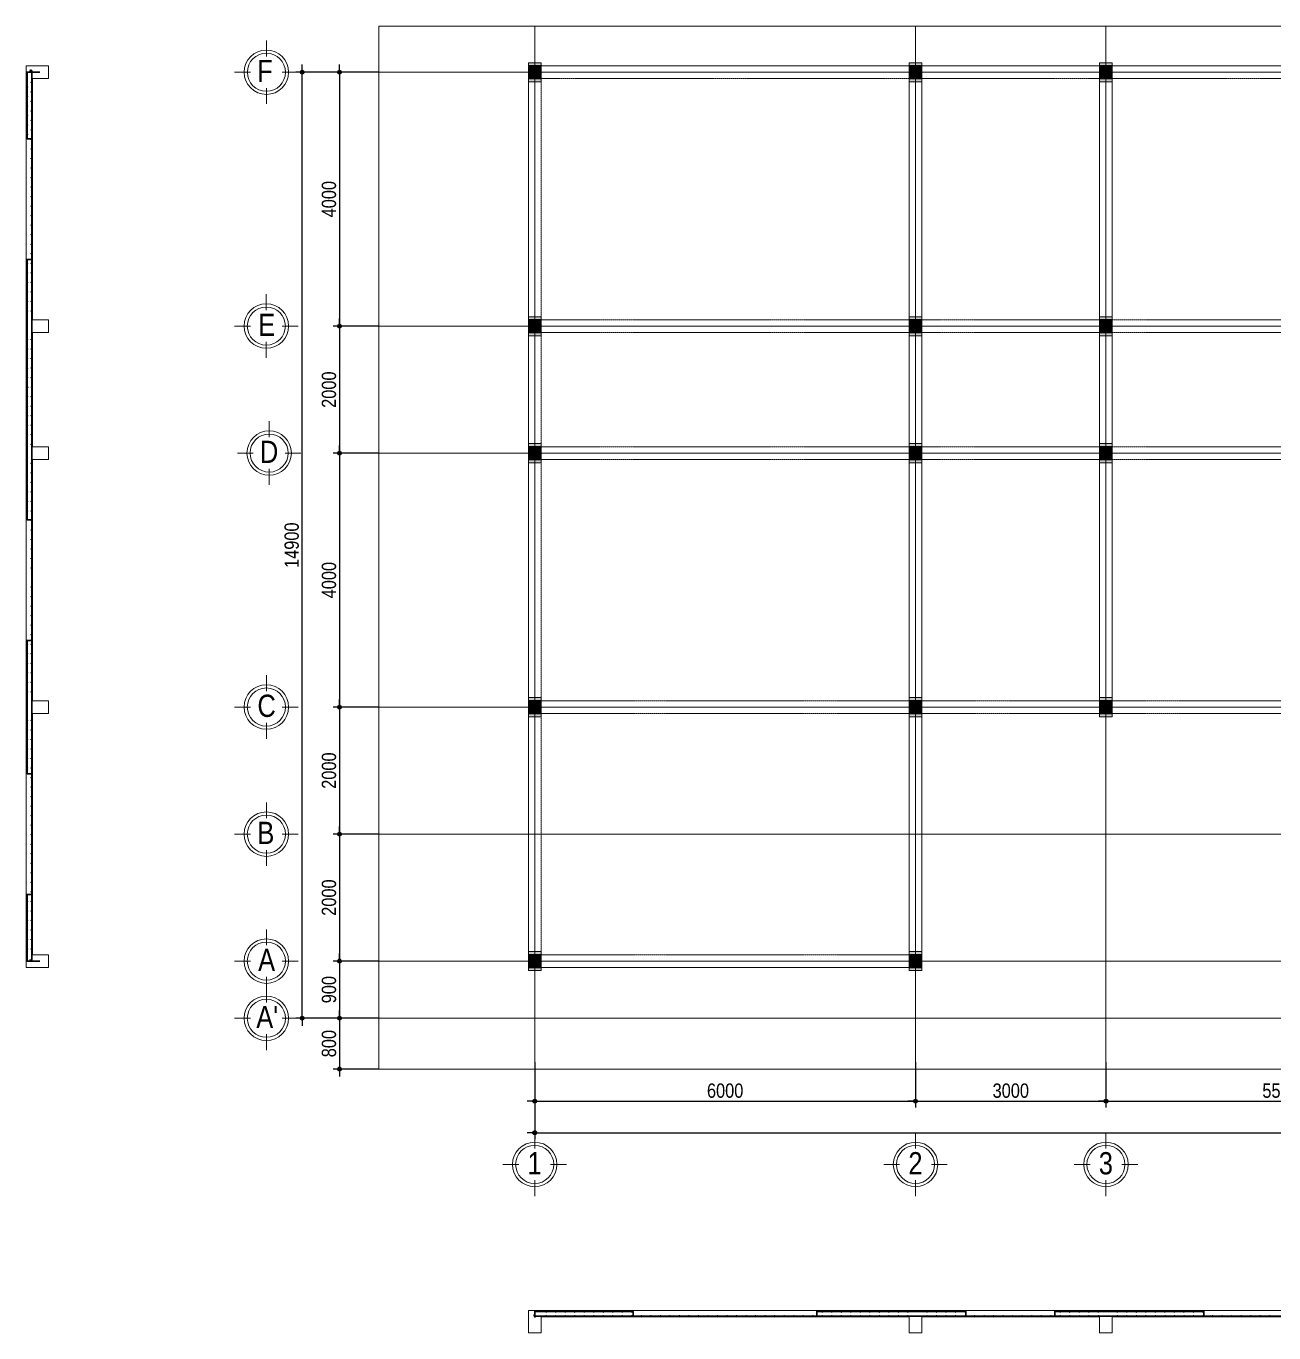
# Model space of a CAD drawing. Extents: x -79995 to 347433, y -157641 to 104789.
# Drawn here: x -79995 to -60337, y 56396 to 76977 of the extents above; entities that cross this region are included whole.
import ezdxf
from ezdxf.enums import TextEntityAlignment as Align

# ---------------------------------------------------------------- set-up
doc = ezdxf.new("R2010")
doc.units = 0
doc.linetypes.add('ACAD_ISO02W100', pattern=[15, 12, -3])
doc.linetypes.add('ACAD_ISO10W100', pattern=[18, 12, -3, 0, -3])
doc.layers.get('DEFPOINTS').update_dxf_attribs({"linetype": 'CONTINUOUS'})
for name, color, linetype in [('DIM', 1, 'CONTINUOUS'), ('TAGS', 60, 'CONTINUOUS'), ('TUONG', 131, 'CONTINUOUS'), ('WALL', 4, 'CONTINUOUS')]:
    doc.layers.add(name, color=color, linetype=linetype)
for name, color, linetype, lineweight in [('KC COT', 7, 'CONTINUOUS', 20), ('NÉT THẤY KC', 7, 'CONTINUOUS', 20), ('NÉT ĐẬM Cốt thép - các nét cần nhấn mạnh', 1, 'CONTINUOUS', 30), ('TEN TRUC', 3, 'CONTINUOUS', 18), ('TRUC', 24, 'CONTINUOUS', 0)]:
    doc.layers.add(name, color=color, linetype=linetype, lineweight=lineweight)
doc.styles.add('HEL-CONDENSE', font='')
doc.styles.add('VNI-HELVE-CONDENSEN', font='')
doc.styles.get('HEL-CONDENSE').set_extended_font_data('VNI-Helve-Condense')
doc.styles.get('VNI-HELVE-CONDENSEN').set_extended_font_data('VNI-Helve-Condense')
doc.dimstyles.new('D100', dxfattribs={"dimtxt": 225, "dimasz": 1.2, "dimexe": 100, "dimexo": 0, "dimgap": 50, "dimtad": 1, "dimdec": 0, "dimzin": 13, "dimdsep": 46, "dimtxsty": 'HEL-CONDENSE', "dimblk": 'D50', "dimcen": 0, "dimclrd": 1, "dimclre": 1, "dimclrt": 7, "dimadec": 0, "dimazin": 0, "dimtfac": 1, "dimtdec": 0, "dimtmove": 0, "dimatfit": 3, "dimldrblk": 'D50', "dimfxl": 1, "dimtolj": 1, "dimtzin": 13, "dimarcsym": 0})

# ---------------------------------------------------------------- blocks, each defined once
blk = doc.blocks.new('D50')
at = {"layer": 'DIM'}
blk.add_hatch(color=256, dxfattribs=at).paths.add_polyline_path([(25, 0, 1), (-25, 0, 1)])
blk.add_line((25, 0), (100, 0), dxfattribs=at)
blk.add_circle((0, 0), 25, dxfattribs=at)
blk = doc.blocks.new('*D1373')
at = {"layer": 'DEFPOINTS', "color": 0, "transparency": 16777216}
for p in [(-71982, 60660), (-65982, 60660), (-65982, 60045)]:
    blk.add_point(p, dxfattribs=at)
at = {"layer": 'DIM', "color": 1, "lineweight": -2, "transparency": 16777216}
for p, q in [((-71982, 60660), (-71982, 59945)), ((-65982, 60660), (-65982, 59945)), ((-71981, 60045), (-65983, 60045))]:
    blk.add_line(p, q, dxfattribs=at)
at = {"layer": 'DIM', "color": 1, "lineweight": -2, "transparency": 16777216, "xscale": 1.199999999999999, "yscale": 1.199999999999999, "zscale": 1.199999999999999, "rotation": 180}
blk.add_blockref('D50', (-71982, 60045), dxfattribs=at)
at = {"layer": 'DIM', "color": 1, "lineweight": -2, "transparency": 16777216, "xscale": 1.199999999999999, "yscale": 1.199999999999999, "zscale": 1.199999999999999}
blk.add_blockref('D50', (-65982, 60045), dxfattribs=at)
at = {"layer": 'DIM', "color": 7, "transparency": 16777216, "insert": (-68982, 60210), "char_height": 225, "attachment_point": 5, "style": 'HEL-CONDENSE'}
blk.add_mtext('\\A1;6000', dxfattribs=at)
blk = doc.blocks.new('*D1374')
at = {"layer": 'DEFPOINTS', "color": 0, "transparency": 16777216}
for p in [(-71982, 60660), (-38982, 60660), (-38982, 59549)]:
    blk.add_point(p, dxfattribs=at)
at = {"layer": 'DIM', "color": 1, "lineweight": -2, "transparency": 16777216}
for p, q in [((-71982, 60660), (-71982, 59449)), ((-38982, 60660), (-38982, 59449)), ((-71981, 59549), (-38983, 59549))]:
    blk.add_line(p, q, dxfattribs=at)
at = {"layer": 'DIM', "color": 1, "lineweight": -2, "transparency": 16777216, "xscale": 1.199999999999999, "yscale": 1.199999999999999, "zscale": 1.199999999999999, "rotation": 180}
blk.add_blockref('D50', (-71982, 59549), dxfattribs=at)
at = {"layer": 'DIM', "color": 1, "lineweight": -2, "transparency": 16777216, "xscale": 1.199999999999999, "yscale": 1.199999999999999, "zscale": 1.199999999999999}
blk.add_blockref('D50', (-38982, 59549), dxfattribs=at)
at = {"layer": 'DIM', "color": 7, "transparency": 16777216, "insert": (-55482, 59714), "char_height": 225, "attachment_point": 5, "style": 'HEL-CONDENSE'}
blk.add_mtext('\\A1;33000', dxfattribs=at)
blk = doc.blocks.new('A$C206177D3')
at = {"layer": 'TEN TRUC', "ltscale": 1000}
for p, q in [((-37, 240), (-37, 490)), ((-287, -10), (-537, -10)), ((463, -10), (213, -10)), ((-37, -510), (-37, -260))]:
    blk.add_line(p, q, dxfattribs=at)
blk.add_circle((-37, -10), 350, dxfattribs=at)
at = {"layer": 'TEN TRUC', "color": 254, "ltscale": 1000}
blk.add_circle((-37, -10), 300, dxfattribs=at)
blk = doc.blocks.new('*D1375')
at = {"layer": 'DEFPOINTS', "color": 0, "transparency": 16777216}
for p in [(-74436, 76252), (-75058, 72252), (-74436, 72252)]:
    blk.add_point(p, dxfattribs=at)
at = {"layer": 'DIM', "color": 1, "lineweight": -2, "transparency": 16777216}
for p, q in [((-74436, 76252), (-75158, 76252)), ((-75058, 76251), (-75058, 72253)), ((-74436, 72252), (-75158, 72252))]:
    blk.add_line(p, q, dxfattribs=at)
at = {"layer": 'DIM', "color": 1, "lineweight": -2, "transparency": 16777216, "xscale": 1.199999999999999, "yscale": 1.199999999999999, "zscale": 1.199999999999999}
for p, rotation in [((-75058, 76252), 90), ((-75058, 72252), 270)]:
    blk.add_blockref('D50', p, dxfattribs=dict(at, rotation=rotation))
at = {"layer": 'DIM', "color": 7, "transparency": 16777216, "insert": (-75223, 74252), "char_height": 225, "attachment_point": 5, "rotation": 90, "style": 'HEL-CONDENSE'}
blk.add_mtext('\\A1;4000', dxfattribs=at)
blk = doc.blocks.new('*D1376')
at = {"layer": 'DEFPOINTS', "color": 0, "transparency": 16777216}
for p in [(-75645, 76252), (-74436, 76252), (-74436, 61352)]:
    blk.add_point(p, dxfattribs=at)
at = {"layer": 'DIM', "color": 1, "lineweight": -2, "transparency": 16777216}
for p, q in [((-74436, 76252), (-75745, 76252)), ((-75645, 61353), (-75645, 76251)), ((-74436, 61352), (-75745, 61352))]:
    blk.add_line(p, q, dxfattribs=at)
at = {"layer": 'DIM', "color": 1, "lineweight": -2, "transparency": 16777216, "xscale": 1.199999999999999, "yscale": 1.199999999999999, "zscale": 1.199999999999999}
for p, rotation in [((-75645, 76252), 90), ((-75645, 61352), 270)]:
    blk.add_blockref('D50', p, dxfattribs=dict(at, rotation=rotation))
at = {"layer": 'DIM', "color": 7, "transparency": 16777216, "insert": (-75810, 68802), "char_height": 225, "attachment_point": 5, "rotation": 90, "style": 'HEL-CONDENSE'}
blk.add_mtext('\\A1;14900', dxfattribs=at)
blk = doc.blocks.new('A$C225A2996')
at = {"layer": 'WALL'}
blk.add_hatch(color=4, dxfattribs=at).paths.add_polyline_path([(531, 82), (731, 82), (731, 282), (531, 282)])
at = {"layer": 'WALL', "color": 4}
for p, q in [((531, 282), (731, 82)), ((531, 82), (731, 282))]:
    blk.add_line(p, q, dxfattribs=at)
blk.add_lwpolyline([(531, 82), (731, 82), (731, 282), (531, 282)], close=True, dxfattribs=at)
blk = doc.blocks.new('COT20x30')
at = {"layer": 'NÉT THẤY KC'}
h = blk.add_hatch(color=256, dxfattribs=at)
h.dxf.hatch_style = 1
h.paths.add_polyline_path([(107, 170), (-93, 170), (-93, -130), (107, -130)])
blk.add_lwpolyline([(-93, 170), (107, 170), (107, -130), (-93, -130)], close=True, dxfattribs=at)
blk = doc.blocks.new('*U1379')
at = {"layer": 'NÉT ĐẬM Cốt thép - các nét cần nhấn mạnh', "const_width": 10}
blk.add_lwpolyline([(-5, 0, 1), (5, 0, 1)], format="xyb", close=True, dxfattribs=at)
blk = doc.blocks.new('*U1380')
at = {"layer": 'NÉT ĐẬM Cốt thép - các nét cần nhấn mạnh', "color": 0, "linetype": 'ByBlock', "lineweight": -2, "transparency": 16777216}
for p in [(0, 0), (150, 0), (300, 0), (450, 0), (600, 0), (750, 0), (900, 0), (1050, 0), (1200, 0), (1350, 0)]:
    blk.add_blockref('*U1379', p, dxfattribs=at)
blk = doc.blocks.new('*D1383')
at = {"layer": 'DEFPOINTS', "color": 0, "transparency": 16777216}
for p in [(-71982, 60660), (-65982, 60660), (-65982, 60045)]:
    blk.add_point(p, dxfattribs=at)
at = {"layer": 'DIM', "color": 1, "lineweight": -2, "transparency": 16777216}
for p, q in [((-71982, 60660), (-71982, 59945)), ((-65982, 60660), (-65982, 59945)), ((-71981, 60045), (-65983, 60045))]:
    blk.add_line(p, q, dxfattribs=at)
at = {"layer": 'DIM', "color": 1, "lineweight": -2, "transparency": 16777216, "xscale": 1.199999999999999, "yscale": 1.199999999999999, "zscale": 1.199999999999999, "rotation": 180}
blk.add_blockref('D50', (-71982, 60045), dxfattribs=at)
at = {"layer": 'DIM', "color": 1, "lineweight": -2, "transparency": 16777216, "xscale": 1.199999999999999, "yscale": 1.199999999999999, "zscale": 1.199999999999999}
blk.add_blockref('D50', (-65982, 60045), dxfattribs=at)
at = {"layer": 'DIM', "color": 7, "transparency": 16777216, "insert": (-68982, 60210), "char_height": 225, "attachment_point": 5, "style": 'HEL-CONDENSE'}
blk.add_mtext('\\A1;6000', dxfattribs=at)
blk = doc.blocks.new('*D1384')
at = {"layer": 'DEFPOINTS', "color": 0, "transparency": 16777216}
for p in [(-65982, 60660), (-62982, 60660), (-62982, 60045)]:
    blk.add_point(p, dxfattribs=at)
at = {"layer": 'DIM', "color": 1, "lineweight": -2, "transparency": 16777216}
for p, q in [((-65982, 60660), (-65982, 59945)), ((-62982, 60660), (-62982, 59945)), ((-65981, 60045), (-62983, 60045))]:
    blk.add_line(p, q, dxfattribs=at)
at = {"layer": 'DIM', "color": 1, "lineweight": -2, "transparency": 16777216, "xscale": 1.199999999999999, "yscale": 1.199999999999999, "zscale": 1.199999999999999, "rotation": 180}
blk.add_blockref('D50', (-65982, 60045), dxfattribs=at)
at = {"layer": 'DIM', "color": 1, "lineweight": -2, "transparency": 16777216, "xscale": 1.199999999999999, "yscale": 1.199999999999999, "zscale": 1.199999999999999}
blk.add_blockref('D50', (-62982, 60045), dxfattribs=at)
at = {"layer": 'DIM', "color": 7, "transparency": 16777216, "insert": (-64482, 60210), "char_height": 225, "attachment_point": 5, "style": 'HEL-CONDENSE'}
blk.add_mtext('\\A1;3000', dxfattribs=at)
blk = doc.blocks.new('*D1385')
at = {"layer": 'DEFPOINTS', "color": 0, "transparency": 16777216}
for p in [(-62982, 60660), (-57482, 60660), (-57482, 60045)]:
    blk.add_point(p, dxfattribs=at)
at = {"layer": 'DIM', "color": 1, "lineweight": -2, "transparency": 16777216}
for p, q in [((-62982, 60660), (-62982, 59945)), ((-57482, 60660), (-57482, 59945)), ((-62981, 60045), (-57483, 60045))]:
    blk.add_line(p, q, dxfattribs=at)
at = {"layer": 'DIM', "color": 1, "lineweight": -2, "transparency": 16777216, "xscale": 1.199999999999999, "yscale": 1.199999999999999, "zscale": 1.199999999999999, "rotation": 180}
blk.add_blockref('D50', (-62982, 60045), dxfattribs=at)
at = {"layer": 'DIM', "color": 1, "lineweight": -2, "transparency": 16777216, "xscale": 1.199999999999999, "yscale": 1.199999999999999, "zscale": 1.199999999999999}
blk.add_blockref('D50', (-57482, 60045), dxfattribs=at)
at = {"layer": 'DIM', "color": 7, "transparency": 16777216, "insert": (-60232, 60210), "char_height": 225, "attachment_point": 5, "style": 'HEL-CONDENSE'}
blk.add_mtext('\\A1;5500', dxfattribs=at)
blk = doc.blocks.new('*D1390')
at = {"layer": 'DEFPOINTS', "color": 0, "transparency": 16777216}
for p in [(-71982, 60660), (-38982, 60660), (-38982, 59549)]:
    blk.add_point(p, dxfattribs=at)
at = {"layer": 'DIM', "color": 1, "lineweight": -2, "transparency": 16777216}
for p, q in [((-71982, 60660), (-71982, 59449)), ((-38982, 60660), (-38982, 59449)), ((-71981, 59549), (-38983, 59549))]:
    blk.add_line(p, q, dxfattribs=at)
at = {"layer": 'DIM', "color": 1, "lineweight": -2, "transparency": 16777216, "xscale": 1.199999999999999, "yscale": 1.199999999999999, "zscale": 1.199999999999999, "rotation": 180}
blk.add_blockref('D50', (-71982, 59549), dxfattribs=at)
at = {"layer": 'DIM', "color": 1, "lineweight": -2, "transparency": 16777216, "xscale": 1.199999999999999, "yscale": 1.199999999999999, "zscale": 1.199999999999999}
blk.add_blockref('D50', (-38982, 59549), dxfattribs=at)
at = {"layer": 'DIM', "color": 7, "transparency": 16777216, "insert": (-55482, 59714), "char_height": 225, "attachment_point": 5, "style": 'HEL-CONDENSE'}
blk.add_mtext('\\A1;33000', dxfattribs=at)
blk = doc.blocks.new('*D1391')
at = {"layer": 'DEFPOINTS', "color": 0, "transparency": 16777216}
for p in [(-74436, 76252), (-75058, 72252), (-74436, 72252)]:
    blk.add_point(p, dxfattribs=at)
at = {"layer": 'DIM', "color": 1, "lineweight": -2, "transparency": 16777216}
for p, q in [((-74436, 76252), (-75158, 76252)), ((-75058, 76251), (-75058, 72253)), ((-74436, 72252), (-75158, 72252))]:
    blk.add_line(p, q, dxfattribs=at)
at = {"layer": 'DIM', "color": 1, "lineweight": -2, "transparency": 16777216, "xscale": 1.199999999999999, "yscale": 1.199999999999999, "zscale": 1.199999999999999}
for p, rotation in [((-75058, 76252), 90), ((-75058, 72252), 270)]:
    blk.add_blockref('D50', p, dxfattribs=dict(at, rotation=rotation))
at = {"layer": 'DIM', "color": 7, "transparency": 16777216, "insert": (-75223, 74252), "char_height": 225, "attachment_point": 5, "rotation": 90, "style": 'HEL-CONDENSE'}
blk.add_mtext('\\A1;4000', dxfattribs=at)
blk = doc.blocks.new('*D1392')
at = {"layer": 'DEFPOINTS', "color": 0, "transparency": 16777216}
for p in [(-74436, 72252), (-75058, 70252), (-74436, 70252)]:
    blk.add_point(p, dxfattribs=at)
at = {"layer": 'DIM', "color": 1, "lineweight": -2, "transparency": 16777216}
for p, q in [((-74436, 72252), (-75158, 72252)), ((-75058, 72251), (-75058, 70253)), ((-74436, 70252), (-75158, 70252))]:
    blk.add_line(p, q, dxfattribs=at)
at = {"layer": 'DIM', "color": 1, "lineweight": -2, "transparency": 16777216, "xscale": 1.199999999999999, "yscale": 1.199999999999999, "zscale": 1.199999999999999}
for p, rotation in [((-75058, 72252), 90), ((-75058, 70252), 270)]:
    blk.add_blockref('D50', p, dxfattribs=dict(at, rotation=rotation))
at = {"layer": 'DIM', "color": 7, "transparency": 16777216, "insert": (-75223, 71252), "char_height": 225, "attachment_point": 5, "rotation": 90, "style": 'HEL-CONDENSE'}
blk.add_mtext('\\A1;2000', dxfattribs=at)
blk = doc.blocks.new('*D1393')
at = {"layer": 'DEFPOINTS', "color": 0, "transparency": 16777216}
for p in [(-74436, 70252), (-75058, 66252), (-74436, 66252)]:
    blk.add_point(p, dxfattribs=at)
at = {"layer": 'DIM', "color": 1, "lineweight": -2, "transparency": 16777216}
for p, q in [((-74436, 70252), (-75158, 70252)), ((-75058, 70251), (-75058, 66253)), ((-74436, 66252), (-75158, 66252))]:
    blk.add_line(p, q, dxfattribs=at)
at = {"layer": 'DIM', "color": 1, "lineweight": -2, "transparency": 16777216, "xscale": 1.199999999999999, "yscale": 1.199999999999999, "zscale": 1.199999999999999}
for p, rotation in [((-75058, 70252), 90), ((-75058, 66252), 270)]:
    blk.add_blockref('D50', p, dxfattribs=dict(at, rotation=rotation))
at = {"layer": 'DIM', "color": 7, "transparency": 16777216, "insert": (-75223, 68252), "char_height": 225, "attachment_point": 5, "rotation": 90, "style": 'HEL-CONDENSE'}
blk.add_mtext('\\A1;4000', dxfattribs=at)
blk = doc.blocks.new('*D1394')
at = {"layer": 'DEFPOINTS', "color": 0, "transparency": 16777216}
for p in [(-74436, 66252), (-75058, 64252), (-74436, 64252)]:
    blk.add_point(p, dxfattribs=at)
at = {"layer": 'DIM', "color": 1, "lineweight": -2, "transparency": 16777216}
for p, q in [((-74436, 66252), (-75158, 66252)), ((-75058, 66251), (-75058, 64253)), ((-74436, 64252), (-75158, 64252))]:
    blk.add_line(p, q, dxfattribs=at)
at = {"layer": 'DIM', "color": 1, "lineweight": -2, "transparency": 16777216, "xscale": 1.199999999999999, "yscale": 1.199999999999999, "zscale": 1.199999999999999}
for p, rotation in [((-75058, 66252), 90), ((-75058, 64252), 270)]:
    blk.add_blockref('D50', p, dxfattribs=dict(at, rotation=rotation))
at = {"layer": 'DIM', "color": 7, "transparency": 16777216, "insert": (-75223, 65252), "char_height": 225, "attachment_point": 5, "rotation": 90, "style": 'HEL-CONDENSE'}
blk.add_mtext('\\A1;2000', dxfattribs=at)
blk = doc.blocks.new('*D1395')
at = {"layer": 'DEFPOINTS', "color": 0, "transparency": 16777216}
for p in [(-75645, 76252), (-74436, 76252), (-74436, 61352)]:
    blk.add_point(p, dxfattribs=at)
at = {"layer": 'DIM', "color": 1, "lineweight": -2, "transparency": 16777216}
for p, q in [((-74436, 76252), (-75745, 76252)), ((-75645, 61353), (-75645, 76251)), ((-74436, 61352), (-75745, 61352))]:
    blk.add_line(p, q, dxfattribs=at)
at = {"layer": 'DIM', "color": 1, "lineweight": -2, "transparency": 16777216, "xscale": 1.199999999999999, "yscale": 1.199999999999999, "zscale": 1.199999999999999}
for p, rotation in [((-75645, 76252), 90), ((-75645, 61352), 270)]:
    blk.add_blockref('D50', p, dxfattribs=dict(at, rotation=rotation))
at = {"layer": 'DIM', "color": 7, "transparency": 16777216, "insert": (-75810, 68802), "char_height": 225, "attachment_point": 5, "rotation": 90, "style": 'HEL-CONDENSE'}
blk.add_mtext('\\A1;14900', dxfattribs=at)
blk = doc.blocks.new('*D1396')
at = {"layer": 'DEFPOINTS', "color": 0, "transparency": 16777216}
for p in [(-74436, 64252), (-75058, 62252), (-74436, 62252)]:
    blk.add_point(p, dxfattribs=at)
at = {"layer": 'DIM', "color": 1, "lineweight": -2, "transparency": 16777216}
for p, q in [((-74436, 64252), (-75158, 64252)), ((-75058, 64251), (-75058, 62253)), ((-74436, 62252), (-75158, 62252))]:
    blk.add_line(p, q, dxfattribs=at)
at = {"layer": 'DIM', "color": 1, "lineweight": -2, "transparency": 16777216, "xscale": 1.199999999999999, "yscale": 1.199999999999999, "zscale": 1.199999999999999}
for p, rotation in [((-75058, 64252), 90), ((-75058, 62252), 270)]:
    blk.add_blockref('D50', p, dxfattribs=dict(at, rotation=rotation))
at = {"layer": 'DIM', "color": 7, "transparency": 16777216, "insert": (-75223, 63252), "char_height": 225, "attachment_point": 5, "rotation": 90, "style": 'HEL-CONDENSE'}
blk.add_mtext('\\A1;2000', dxfattribs=at)
blk = doc.blocks.new('*D1397')
at = {"layer": 'DEFPOINTS', "color": 0, "transparency": 16777216}
for p in [(-74436, 62252), (-75058, 61352), (-74436, 61352)]:
    blk.add_point(p, dxfattribs=at)
at = {"layer": 'DIM', "color": 1, "lineweight": -2, "transparency": 16777216}
for p, q in [((-74436, 62252), (-75158, 62252)), ((-75058, 62251), (-75058, 61353)), ((-74436, 61352), (-75158, 61352))]:
    blk.add_line(p, q, dxfattribs=at)
at = {"layer": 'DIM', "color": 1, "lineweight": -2, "transparency": 16777216, "xscale": 1.199999999999999, "yscale": 1.199999999999999, "zscale": 1.199999999999999}
for p, rotation in [((-75058, 62252), 90), ((-75058, 61352), 270)]:
    blk.add_blockref('D50', p, dxfattribs=dict(at, rotation=rotation))
at = {"layer": 'DIM', "color": 7, "transparency": 16777216, "insert": (-75223, 61802), "char_height": 225, "attachment_point": 5, "rotation": 90, "style": 'HEL-CONDENSE'}
blk.add_mtext('\\A1;900', dxfattribs=at)
blk = doc.blocks.new('*D1400')
at = {"layer": 'DEFPOINTS', "color": 0, "transparency": 16777216}
for p in [(-74436, 61352), (-75058, 60552), (-74436, 60552)]:
    blk.add_point(p, dxfattribs=at)
at = {"layer": 'DIM', "color": 1, "lineweight": -2, "transparency": 16777216}
for p, q in [((-74436, 61352), (-75158, 61352)), ((-75058, 61351), (-75058, 60553)), ((-74436, 60552), (-75158, 60552))]:
    blk.add_line(p, q, dxfattribs=at)
at = {"layer": 'DIM', "color": 1, "lineweight": -2, "transparency": 16777216, "xscale": 1.199999999999999, "yscale": 1.199999999999999, "zscale": 1.199999999999999}
for p, rotation in [((-75058, 61352), 90), ((-75058, 60552), 270)]:
    blk.add_blockref('D50', p, dxfattribs=dict(at, rotation=rotation))
at = {"layer": 'DIM', "color": 7, "transparency": 16777216, "insert": (-75223, 60952), "char_height": 225, "attachment_point": 5, "rotation": 90, "style": 'HEL-CONDENSE'}
blk.add_mtext('\\A1;800', dxfattribs=at)
blk = doc.blocks.new('*U1401')
at = {"layer": 'NÉT ĐẬM Cốt thép - các nét cần nhấn mạnh', "const_width": 10}
blk.add_lwpolyline([(-5, 0, 1), (5, 0, 1)], format="xyb", close=True, dxfattribs=at)
blk = doc.blocks.new('*U1402')
at = {"layer": 'NÉT ĐẬM Cốt thép - các nét cần nhấn mạnh', "color": 0, "linetype": 'ByBlock', "lineweight": -2, "transparency": 16777216}
for p in [(0, 0), (150, 0), (300, 0), (450, 0), (600, 0), (750, 0)]:
    blk.add_blockref('*U1401', p, dxfattribs=at)

msp = doc.modelspace()

# ---------------------------------------------------------------- linework, layer by layer
at = {"layer": 'NÉT THẤY KC'}
for p, q in [((-72082.243, 62151.712), (-72082.243, 76351.712)), ((-72082.243, 76351.712), (-71582.243, 76351.712)), ((-71882.243, 76151.712), (-71582.243, 76151.712)), ((-71582.243, 76351.712), (-38882.243, 76351.712)), ((-65882.243, 62151.712), (-72082.243, 62151.712))]:
    msp.add_line(p, q, dxfattribs=at)
at = {"layer": 'NÉT THẤY KC', "linetype": 'ACAD_ISO02W100', "ltscale": 0.3}
for p, q in [((-71882.243, 62351.712), (-71882.243, 76151.712)), ((-71582.243, 76151.712), (-57582.243, 76151.712)), ((-66082.243, 76151.712), (-66082.243, 62351.712)), ((-65882.243, 76151.712), (-65882.243, 62151.712)), ((-63082.243, 66151.712), (-63082.243, 76151.712)), ((-62882.243, 66151.712), (-62882.243, 76151.712)), ((-39082.243, 66351.712), (-71882.243, 66351.712)), ((-39082.243, 66151.712), (-71882.243, 66151.712)), ((-66082.243, 62351.712), (-71882.243, 62351.712))]:
    msp.add_line(p, q, dxfattribs=at)
at = {"layer": 'NÉT THẤY KC'}
for points in [[(-79994.65, 62151.712), (-79994.65, 76351.712), (-79644.65, 76351.712), (-79644.65, 76151.712), (-79894.65, 76151.712), (-79894.65, 72351.712), (-79644.65, 72351.712), (-79644.65, 72151.712), (-79894.65, 72151.712), (-79894.65, 70351.712), (-79644.65, 70351.712), (-79644.65, 70151.712), (-79894.65, 70151.712), (-79894.65, 66351.712), (-79644.65, 66351.712), (-79644.65, 66151.712), (-79894.65, 66151.712), (-79894.65, 62351.712), (-79644.65, 62351.712), (-79644.65, 62151.712), (-79994.65, 62151.712)], [(-72082.243, 56746.46), (-38882.243, 56746.46)], [(-57582.243, 56646.46), (-62882.243, 56646.46), (-62882.243, 56396.46), (-63082.243, 56396.46), (-63082.243, 56646.46), (-65882.243, 56646.46), (-65882.243, 56396.46), (-66082.243, 56396.46), (-66082.243, 56646.46), (-71882.243, 56646.46), (-71882.243, 56396.46), (-72082.243, 56396.46), (-72082.243, 56746.46)]]:
    msp.add_lwpolyline(points, dxfattribs=at)
at = {"layer": 'NÉT THẤY KC', "linetype": 'ACAD_ISO02W100', "ltscale": 0.3}
for points in [[(-72082.243, 72351.712), (-57382.243, 72351.712)], [(-72082.243, 72151.712), (-38882.243, 72151.712)], [(-72082.243, 70351.712), (-38882.243, 70351.712)], [(-72082.243, 70151.712), (-38882.243, 70151.712)]]:
    msp.add_lwpolyline(points, dxfattribs=at)
at = {"layer": 'NÉT ĐẬM Cốt thép - các nét cần nhấn mạnh'}
for p, q in [((-79932.479, 76260.904), (-79932.479, 76273.153)), ((-79906.806, 76270.883), (-79906.806, 62266.836)), ((-79932.479, 62276.815), (-79932.479, 62264.566)), ((-71967.694, 56683.39), (-71979.943, 56683.39)), ((-38979.052, 56657.717), (-71977.674, 56657.717))]:
    msp.add_line(p, q, dxfattribs=at)
for points in [[(-79906.806, 75202.489), (-79979.383, 75202.489), (-79979.383, 76152.489), (-79979.383, 76252.489), (-79779.383, 76252.489)], [(-79906.806, 73302.489), (-79979.383, 73302.489), (-79979.383, 72352.489), (-79979.383, 69202.489), (-79906.806, 69202.489)], [(-79906.806, 65202.488), (-79979.383, 65202.488), (-79979.383, 67302.488), (-79906.806, 67302.488)], [(-79906.806, 63302.488), (-79979.383, 63302.488), (-79979.383, 62252.488), (-79779.383, 62252.488)], [(-70431.752, 56657.717), (-70431.752, 56734.368), (-71981.752, 56734.368), (-71982.091, 56640.674)], [(-67538.361, 56657.717), (-67538.361, 56734.375), (-65188.352, 56734.375), (-65188.352, 56657.717)], [(-61438.343, 56657.717), (-61438.343, 56734.375), (-63788.352, 56734.375), (-63788.352, 56657.717)]]:
    msp.add_lwpolyline(points, dxfattribs=at)
at = {"layer": 'NÉT ĐẬM Cốt thép - các nét cần nhấn mạnh', "const_width": 10}
for points in [[(-79970.819, 76015.611, 1), (-79970.819, 76025.611, 1)], [(-79917.863, 76087.376, 1), (-79917.863, 76097.376, 1)], [(-79917.863, 75937.376, 1), (-79917.863, 75947.376, 1)], [(-79970.819, 75865.611, 1), (-79970.819, 75875.611, 1)], [(-79917.863, 75787.376, 1), (-79917.863, 75797.376, 1)], [(-79970.819, 75715.611, 1), (-79970.819, 75725.611, 1)], [(-79970.819, 75565.611, 1), (-79970.819, 75575.611, 1)], [(-79917.863, 75637.376, 1), (-79917.863, 75647.376, 1)], [(-79970.819, 75415.611, 1), (-79970.819, 75425.611, 1)], [(-79917.863, 75487.376, 1), (-79917.863, 75497.376, 1)], [(-79917.863, 75337.376, 1), (-79917.863, 75347.376, 1)], [(-79970.819, 75265.611, 1), (-79970.819, 75275.611, 1)], [(-79917.863, 75187.376, 1), (-79917.863, 75197.376, 1)], [(-79917.863, 75037.376, 1), (-79917.863, 75047.376, 1)], [(-79917.863, 74887.376, 1), (-79917.863, 74897.376, 1)], [(-79917.863, 74737.376, 1), (-79917.863, 74747.376, 1)], [(-79917.863, 74587.376, 1), (-79917.863, 74597.376, 1)], [(-79917.863, 74437.376, 1), (-79917.863, 74447.376, 1)], [(-79917.863, 74287.376, 1), (-79917.863, 74297.376, 1)], [(-79917.863, 74137.376, 1), (-79917.863, 74147.376, 1)], [(-79917.863, 73987.376, 1), (-79917.863, 73997.376, 1)], [(-79917.863, 73837.376, 1), (-79917.863, 73847.376, 1)], [(-79917.863, 73687.376, 1), (-79917.863, 73697.376, 1)], [(-79917.863, 73537.376, 1), (-79917.863, 73547.376, 1)], [(-79917.863, 73387.376, 1), (-79917.863, 73397.376, 1)], [(-79970.819, 73234.523, 1), (-79970.819, 73244.523, 1)], [(-79970.819, 73084.523, 1), (-79970.819, 73094.523, 1)], [(-79917.863, 73237.376, 1), (-79917.863, 73247.376, 1)], [(-79917.863, 73087.376, 1), (-79917.863, 73097.376, 1)], [(-79970.819, 72934.523, 1), (-79970.819, 72944.523, 1)], [(-79917.863, 72937.376, 1), (-79917.863, 72947.376, 1)], [(-79970.819, 72784.523, 1), (-79970.819, 72794.523, 1)], [(-79917.863, 72787.376, 1), (-79917.863, 72797.376, 1)], [(-79917.863, 72637.376, 1), (-79917.863, 72647.376, 1)], [(-79970.819, 72634.523, 1), (-79970.819, 72644.523, 1)], [(-79970.819, 72484.523, 1), (-79970.819, 72494.523, 1)], [(-79917.863, 72487.376, 1), (-79917.863, 72497.376, 1)], [(-79970.819, 72034.523, 1), (-79970.819, 72044.523, 1)], [(-79917.863, 72037.376, 1), (-79917.863, 72047.376, 1)], [(-79970.819, 71884.523, 1), (-79970.819, 71894.523, 1)], [(-79917.863, 71887.376, 1), (-79917.863, 71897.376, 1)], [(-79970.819, 71734.523, 1), (-79970.819, 71744.523, 1)], [(-79917.863, 71737.376, 1), (-79917.863, 71747.376, 1)], [(-79970.819, 71584.523, 1), (-79970.819, 71594.523, 1)], [(-79970.819, 71434.523, 1), (-79970.819, 71444.523, 1)], [(-79917.863, 71587.376, 1), (-79917.863, 71597.376, 1)], [(-79917.863, 71437.376, 1), (-79917.863, 71447.376, 1)], [(-79965.819, 71284.523, 1), (-79965.819, 71294.523, 1)], [(-79912.863, 71287.376, 1), (-79912.863, 71297.376, 1)], [(-79970.819, 71134.523, 1), (-79970.819, 71144.523, 1)], [(-79917.863, 71137.376, 1), (-79917.863, 71147.376, 1)], [(-79970.819, 70984.523, 1), (-79970.819, 70994.523, 1)], [(-79970.819, 70834.523, 1), (-79970.819, 70844.523, 1)], [(-79917.863, 70987.376, 1), (-79917.863, 70997.376, 1)], [(-79917.863, 70837.376, 1), (-79917.863, 70847.376, 1)], [(-79970.819, 70684.523, 1), (-79970.819, 70694.523, 1)], [(-79917.863, 70687.376, 1), (-79917.863, 70697.376, 1)], [(-79975.819, 70384.523, 1), (-79975.819, 70394.523, 1)], [(-79970.819, 70534.523, 1), (-79970.819, 70544.523, 1)], [(-79917.863, 70537.376, 1), (-79917.863, 70547.376, 1)], [(-79917.863, 70387.376, 1), (-79917.863, 70397.376, 1)], [(-79975.819, 70084.523, 1), (-79975.819, 70094.523, 1)], [(-79917.863, 70087.376, 1), (-79917.863, 70097.376, 1)], [(-79975.819, 69934.523, 1), (-79975.819, 69944.523, 1)], [(-79975.819, 69784.523, 1), (-79975.819, 69794.523, 1)], [(-79917.863, 69937.376, 1), (-79917.863, 69947.376, 1)], [(-79917.863, 69787.376, 1), (-79917.863, 69797.376, 1)], [(-79970.82, 69634.565, 1), (-79970.82, 69644.565, 1)], [(-79917.863, 69637.376, 1), (-79917.863, 69647.376, 1)], [(-79970.82, 69484.565, 1), (-79970.82, 69494.565, 1)], [(-79917.863, 69487.376, 1), (-79917.863, 69497.376, 1)], [(-79970.82, 69334.565, 1), (-79970.82, 69344.565, 1)], [(-79917.863, 69337.376, 1), (-79917.863, 69347.376, 1)], [(-79917.863, 69187.376, 1), (-79917.863, 69197.376, 1)], [(-79917.863, 69037.376, 1), (-79917.863, 69047.376, 1)], [(-79917.863, 68887.376, 1), (-79917.863, 68897.376, 1)], [(-79917.863, 68737.376, 1), (-79917.863, 68747.376, 1)], [(-79917.863, 68587.376, 1), (-79917.863, 68597.376, 1)], [(-79917.863, 68437.376, 1), (-79917.863, 68447.376, 1)], [(-79917.863, 68137.376, 1), (-79917.863, 68147.376, 1)], [(-79917.863, 67987.376, 1), (-79917.863, 67997.376, 1)], [(-79917.863, 67837.376, 1), (-79917.863, 67847.376, 1)], [(-79917.863, 67687.376, 1), (-79917.863, 67697.376, 1)], [(-79917.863, 67537.376, 1), (-79917.863, 67547.376, 1)], [(-79917.863, 67387.376, 1), (-79917.863, 67397.376, 1)], [(-79970.819, 67237.383, 1), (-79970.819, 67247.383, 1)], [(-79970.819, 67087.383, 1), (-79970.819, 67097.383, 1)], [(-79917.863, 67237.376, 1), (-79917.863, 67247.376, 1)], [(-79917.863, 67087.376, 1), (-79917.863, 67097.376, 1)], [(-79970.819, 66937.383, 1), (-79970.819, 66947.383, 1)], [(-79917.863, 66937.376, 1), (-79917.863, 66947.376, 1)], [(-79970.819, 66787.383, 1), (-79970.819, 66797.383, 1)], [(-79970.819, 66787.383, 1), (-79970.819, 66797.383, 1)], [(-79917.863, 66787.376, 1), (-79917.863, 66797.376, 1)], [(-79970.819, 66637.383, 1), (-79970.819, 66647.383, 1)], [(-79970.819, 66487.383, 1), (-79970.819, 66497.383, 1)], [(-79917.863, 66637.376, 1), (-79917.863, 66647.376, 1)], [(-79917.863, 66487.376, 1), (-79917.863, 66497.376, 1)], [(-79970.819, 66037.383, 1), (-79970.819, 66047.383, 1)], [(-79970.819, 65887.383, 1), (-79970.819, 65897.383, 1)], [(-79970.819, 65887.383, 1), (-79970.819, 65897.383, 1)], [(-79917.863, 66037.376, 1), (-79917.863, 66047.376, 1)], [(-79917.863, 65887.376, 1), (-79917.863, 65897.376, 1)], [(-79970.819, 65737.383, 1), (-79970.819, 65747.383, 1)], [(-79917.863, 65737.376, 1), (-79917.863, 65747.376, 1)], [(-79970.819, 65587.383, 1), (-79970.819, 65597.383, 1)], [(-79970.819, 65437.383, 1), (-79970.819, 65447.383, 1)], [(-79970.819, 65437.383, 1), (-79970.819, 65447.383, 1)], [(-79917.863, 65587.376, 1), (-79917.863, 65597.376, 1)], [(-79917.863, 65437.376, 1), (-79917.863, 65447.376, 1)], [(-79970.819, 65287.383, 1), (-79970.819, 65297.383, 1)], [(-79917.863, 65287.376, 1), (-79917.863, 65297.376, 1)], [(-79917.863, 65137.376, 1), (-79917.863, 65147.376, 1)], [(-79917.863, 64987.376, 1), (-79917.863, 64997.376, 1)], [(-79917.863, 64837.376, 1), (-79917.863, 64847.376, 1)], [(-79917.863, 64687.376, 1), (-79917.863, 64697.376, 1)], [(-79917.863, 64537.376, 1), (-79917.863, 64547.376, 1)], [(-79917.863, 64387.376, 1), (-79917.863, 64397.376, 1)], [(-79917.863, 64237.376, 1), (-79917.863, 64247.376, 1)], [(-79917.863, 64087.376, 1), (-79917.863, 64097.376, 1)], [(-79917.863, 63937.376, 1), (-79917.863, 63947.376, 1)], [(-79917.863, 63787.376, 1), (-79917.863, 63797.376, 1)], [(-79917.863, 63637.376, 1), (-79917.863, 63647.376, 1)], [(-79917.863, 63487.376, 1), (-79917.863, 63497.376, 1)], [(-79917.863, 63337.376, 1), (-79917.863, 63347.376, 1)], [(-79917.863, 63187.376, 1), (-79917.863, 63197.376, 1)], [(-79917.863, 63037.376, 1), (-79917.863, 63047.376, 1)], [(-79917.863, 62887.376, 1), (-79917.863, 62897.376, 1)], [(-79917.863, 62737.376, 1), (-79917.863, 62747.376, 1)], [(-79917.863, 62587.376, 1), (-79917.863, 62597.376, 1)], [(-79917.863, 62437.376, 1), (-79917.863, 62447.376, 1)], [(-71807.133, 56668.774, 1), (-71797.133, 56668.774, 1)], [(-71657.133, 56668.774, 1), (-71647.133, 56668.774, 1)], [(-71507.133, 56668.774, 1), (-71497.133, 56668.774, 1)], [(-71357.133, 56668.774, 1), (-71347.133, 56668.774, 1)], [(-71207.133, 56668.774, 1), (-71197.133, 56668.774, 1)], [(-71057.133, 56668.774, 1), (-71047.133, 56668.774, 1)], [(-70907.133, 56668.774, 1), (-70897.133, 56668.774, 1)], [(-70757.133, 56668.774, 1), (-70747.133, 56668.774, 1)], [(-70607.133, 56668.774, 1), (-70597.133, 56668.774, 1)], [(-70457.133, 56668.774, 1), (-70447.133, 56668.774, 1)], [(-70307.133, 56668.774, 1), (-70297.133, 56668.774, 1)], [(-70157.133, 56668.774, 1), (-70147.133, 56668.774, 1)], [(-70007.133, 56668.774, 1), (-69997.133, 56668.774, 1)], [(-69857.133, 56668.774, 1), (-69847.133, 56668.774, 1)], [(-69707.133, 56668.774, 1), (-69697.133, 56668.774, 1)], [(-69557.133, 56668.774, 1), (-69547.133, 56668.774, 1)], [(-69407.133, 56668.774, 1), (-69397.133, 56668.774, 1)], [(-69257.133, 56668.774, 1), (-69247.133, 56668.774, 1)], [(-69107.133, 56668.774, 1), (-69097.133, 56668.774, 1)], [(-68957.133, 56668.774, 1), (-68947.133, 56668.774, 1)], [(-68807.133, 56668.774, 1), (-68797.133, 56668.774, 1)], [(-68657.133, 56668.774, 1), (-68647.133, 56668.774, 1)], [(-68507.133, 56668.774, 1), (-68497.133, 56668.774, 1)], [(-68357.133, 56668.774, 1), (-68347.133, 56668.774, 1)], [(-68207.133, 56668.774, 1), (-68197.133, 56668.774, 1)], [(-68057.133, 56668.774, 1), (-68047.133, 56668.774, 1)], [(-67907.133, 56668.774, 1), (-67897.133, 56668.774, 1)], [(-67757.133, 56668.774, 1), (-67747.133, 56668.774, 1)], [(-67607.133, 56668.774, 1), (-67597.133, 56668.774, 1)], [(-67457.133, 56668.774, 1), (-67447.133, 56668.774, 1)], [(-67457.126, 56721.73, 1), (-67447.126, 56721.73, 1)], [(-67307.133, 56668.774, 1), (-67297.133, 56668.774, 1)], [(-67307.126, 56721.73, 1), (-67297.126, 56721.73, 1)], [(-67157.133, 56668.774, 1), (-67147.133, 56668.774, 1)], [(-67157.126, 56721.73, 1), (-67147.126, 56721.73, 1)], [(-67007.133, 56668.774, 1), (-66997.133, 56668.774, 1)], [(-67007.126, 56721.73, 1), (-66997.126, 56721.73, 1)], [(-66857.133, 56668.774, 1), (-66847.133, 56668.774, 1)], [(-66857.126, 56721.73, 1), (-66847.126, 56721.73, 1)], [(-66707.133, 56668.774, 1), (-66697.133, 56668.774, 1)], [(-66707.126, 56721.73, 1), (-66697.126, 56721.73, 1)], [(-66557.133, 56668.774, 1), (-66547.133, 56668.774, 1)], [(-66557.126, 56721.73, 1), (-66547.126, 56721.73, 1)], [(-66407.133, 56668.774, 1), (-66397.133, 56668.774, 1)], [(-66407.126, 56721.73, 1), (-66397.126, 56721.73, 1)], [(-66257.133, 56668.774, 1), (-66247.133, 56668.774, 1)], [(-66257.126, 56721.73, 1), (-66247.126, 56721.73, 1)], [(-66107.133, 56668.774, 1), (-66097.133, 56668.774, 1)], [(-66107.126, 56721.73, 1), (-66097.126, 56721.73, 1)], [(-65807.133, 56668.774, 1), (-65797.133, 56668.774, 1)], [(-65807.126, 56721.73, 1), (-65797.126, 56721.73, 1)], [(-65657.133, 56668.774, 1), (-65647.133, 56668.774, 1)], [(-65657.126, 56721.73, 1), (-65647.126, 56721.73, 1)], [(-65507.133, 56668.774, 1), (-65497.133, 56668.774, 1)], [(-65507.126, 56721.73, 1), (-65497.126, 56721.73, 1)], [(-65357.133, 56668.774, 1), (-65347.133, 56668.774, 1)], [(-65357.126, 56721.73, 1), (-65347.126, 56721.73, 1)], [(-65207.133, 56668.774, 1), (-65197.133, 56668.774, 1)], [(-65207.126, 56721.73, 1), (-65197.126, 56721.73, 1)], [(-65057.133, 56668.774, 1), (-65047.133, 56668.774, 1)], [(-64907.133, 56668.774, 1), (-64897.133, 56668.774, 1)], [(-64757.133, 56668.774, 1), (-64747.133, 56668.774, 1)], [(-64607.133, 56668.774, 1), (-64597.133, 56668.774, 1)], [(-64457.133, 56668.774, 1), (-64447.133, 56668.774, 1)], [(-64307.133, 56668.774, 1), (-64297.133, 56668.774, 1)], [(-64157.133, 56668.774, 1), (-64147.133, 56668.774, 1)], [(-64007.133, 56668.774, 1), (-63997.133, 56668.774, 1)], [(-63857.133, 56668.774, 1), (-63847.133, 56668.774, 1)], [(-63709.986, 56721.73, 1), (-63699.986, 56721.73, 1)], [(-63707.133, 56668.774, 1), (-63697.133, 56668.774, 1)], [(-63559.986, 56721.73, 1), (-63549.986, 56721.73, 1)], [(-63557.133, 56668.774, 1), (-63547.133, 56668.774, 1)], [(-63409.986, 56721.73, 1), (-63399.986, 56721.73, 1)], [(-63407.133, 56668.774, 1), (-63397.133, 56668.774, 1)], [(-63259.986, 56721.73, 1), (-63249.986, 56721.73, 1)], [(-63257.133, 56668.774, 1), (-63247.133, 56668.774, 1)], [(-63109.986, 56721.73, 1), (-63099.986, 56721.73, 1)], [(-63107.133, 56668.774, 1), (-63097.133, 56668.774, 1)], [(-62809.986, 56721.73, 1), (-62799.986, 56721.73, 1)], [(-62807.133, 56668.774, 1), (-62797.133, 56668.774, 1)], [(-62659.986, 56721.73, 1), (-62649.986, 56721.73, 1)], [(-62657.133, 56668.774, 1), (-62647.133, 56668.774, 1)], [(-62509.986, 56721.73, 1), (-62499.986, 56721.73, 1)], [(-62507.133, 56668.774, 1), (-62497.133, 56668.774, 1)], [(-62359.986, 56721.73, 1), (-62349.986, 56721.73, 1)], [(-62357.133, 56668.774, 1), (-62347.133, 56668.774, 1)], [(-62209.986, 56721.73, 1), (-62199.986, 56721.73, 1)], [(-62207.133, 56668.774, 1), (-62197.133, 56668.774, 1)], [(-62059.986, 56721.73, 1), (-62049.986, 56721.73, 1)], [(-62057.133, 56668.774, 1), (-62047.133, 56668.774, 1)], [(-61909.986, 56721.73, 1), (-61899.986, 56721.73, 1)], [(-61907.133, 56668.774, 1), (-61897.133, 56668.774, 1)], [(-61759.986, 56721.73, 1), (-61749.986, 56721.73, 1)], [(-61757.133, 56668.774, 1), (-61747.133, 56668.774, 1)], [(-61609.986, 56721.73, 1), (-61599.986, 56721.73, 1)], [(-61607.133, 56668.774, 1), (-61597.133, 56668.774, 1)], [(-61459.986, 56721.73, 1), (-61449.986, 56721.73, 1)], [(-61457.133, 56668.774, 1), (-61447.133, 56668.774, 1)], [(-61307.133, 56668.774, 1), (-61297.133, 56668.774, 1)], [(-61157.133, 56668.774, 1), (-61147.133, 56668.774, 1)], [(-61007.133, 56668.774, 1), (-60997.133, 56668.774, 1)], [(-60857.133, 56668.774, 1), (-60847.133, 56668.774, 1)], [(-60707.133, 56668.774, 1), (-60697.133, 56668.774, 1)], [(-60557.133, 56668.774, 1), (-60547.133, 56668.774, 1)], [(-60407.133, 56668.774, 1), (-60397.133, 56668.774, 1)]]:
    msp.add_lwpolyline(points, format="xyb", close=True, dxfattribs=at)
at = {"layer": 'NÉT ĐẬM Cốt thép - các nét cần nhấn mạnh'}
for centre, start, end in [((-79919.682, 76271.573), 356.9343619, 172.961987), ((-79919.682, 62266.146), 187.038013, 3.0656381), ((-71978.363, 56670.593), 97.038013, 273.0656381)]:
    msp.add_arc(centre, 12.894, start, end, dxfattribs=at)
at = {"layer": 'TRUC', "linetype": 'ACAD_ISO10W100', "ltscale": 0.2}
msp.add_lwpolyline([(-74436.227, 76977.493), (-36665.915, 76977.493), (-36665.915, 60551.712), (-74436.227, 60551.712)], close=True, dxfattribs=at)
for points in [[(-71982.243, 76977.493), (-71982.243, 60551.712)], [(-65982.243, 76977.493), (-65982.243, 60551.712)], [(-65982.243, 76977.493), (-65982.243, 60551.712)], [(-62982.243, 76977.493), (-62982.243, 60551.712)], [(-74436.227, 76251.712), (-36665.915, 76251.712)], [(-74436.227, 72251.712), (-36665.915, 72251.712)], [(-74436.227, 70251.712), (-36665.915, 70251.712)], [(-74436.227, 66251.712), (-36665.915, 66251.712)], [(-74436.227, 64251.712), (-36665.915, 64251.712)], [(-74436.227, 62251.712), (-36665.915, 62251.712)], [(-74436.227, 61351.712), (-36665.915, 61351.712)]]:
    msp.add_lwpolyline(points, dxfattribs=at)

# ---------------------------------------------------------------- block references
at = {"layer": 'KC COT'}
for p in [(-71989.287, 76231.574), (-65989.287, 76231.574), (-62989.287, 76231.574), (-71989.287, 72231.574), (-65989.287, 72231.574), (-62989.287, 72231.574), (-71989.287, 70231.574), (-65989.287, 70231.574), (-62989.287, 70231.574), (-71989.287, 66231.574), (-65989.287, 66231.574), (-62989.287, 66231.574), (-71989.287, 62231.574), (-65989.287, 62231.574)]:
    msp.add_blockref('COT20x30', p, dxfattribs=at)
at = {"layer": 'NÉT THẤY KC'}
msp.add_blockref('A$C225A2996', (-72613.633, 76070.079), dxfattribs=at)
at = {"layer": 'NÉT ĐẬM Cốt thép - các nét cần nhấn mạnh', "rotation": 90}
msp.add_blockref('*U1402', (-79970.819, 62442.376), dxfattribs=at)
at = {"layer": 'NÉT ĐẬM Cốt thép - các nét cần nhấn mạnh'}
msp.add_blockref('*U1380', (-71802.133, 56721.73), dxfattribs=at)
at = {"layer": 'TEN TRUC', "ltscale": 1000}
ref = msp.add_blockref('A$C206177D3', (-76246.264, 76261.566), dxfattribs=dict(at, xscale=-1))
ref.add_attrib('A', 'F', dxfattribs={"layer": 'TAGS', "color": 7, "ltscale": 1000, "height": 350, "style": 'VNI-HELVE-CONDENSEN'}).set_placement((-76232.226, 76095.928), align=Align.CENTER)
ref = msp.add_blockref('A$C206177D3', (-76247.378, 72263.612), dxfattribs=dict(at, xscale=-1))
ref.add_attrib('A', 'E', dxfattribs={"layer": 'TAGS', "color": 7, "ltscale": 1000, "height": 350, "style": 'VNI-HELVE-CONDENSEN'}).set_placement((-76204.407, 72097.974), align=Align.CENTER)
ref = msp.add_blockref('A$C206177D3', (-76202.544, 70263.576), dxfattribs=dict(at, xscale=-1))
ref.add_attrib('A', 'D', dxfattribs={"layer": 'TAGS', "color": 7, "ltscale": 1000, "height": 350, "style": 'VNI-HELVE-CONDENSEN'}).set_placement((-76167.04, 70097.938), align=Align.CENTER)
ref = msp.add_blockref('A$C206177D3', (-76246.821, 66263.612), dxfattribs=dict(at, xscale=-1))
ref.add_attrib('A', 'C', dxfattribs={"layer": 'TAGS', "color": 7, "ltscale": 1000, "height": 350, "style": 'VNI-HELVE-CONDENSEN'}).set_placement((-76205.717, 66097.974), align=Align.CENTER)
ref = msp.add_blockref('A$C206177D3', (-76246.821, 64261.566), dxfattribs=dict(at, xscale=-1))
ref.add_attrib('A', 'B', dxfattribs={"layer": 'TAGS', "color": 7, "ltscale": 1000, "height": 350, "style": 'VNI-HELVE-CONDENSEN'}).set_placement((-76217.85, 64095.928), align=Align.CENTER)
ref = msp.add_blockref('A$C206177D3', (-76246.821, 62261.566), dxfattribs=dict(at, xscale=-1))
ref.add_attrib('A', 'A', dxfattribs={"layer": 'TAGS', "color": 7, "ltscale": 1000, "height": 350, "style": 'VNI-HELVE-CONDENSEN'}).set_placement((-76205.717, 62095.928), align=Align.CENTER)
ref = msp.add_blockref('A$C206177D3', (-76246.821, 61361.566), dxfattribs=dict(at, xscale=-1))
ref.add_attrib('A', "A'", dxfattribs={"layer": 'TAGS', "color": 7, "ltscale": 1000, "height": 350, "style": 'VNI-HELVE-CONDENSEN'}).set_placement((-76196.644, 61195.928), align=Align.CENTER)
ref = msp.add_blockref('A$C206177D3', (-71945.621, 59058.894), dxfattribs=at)
ref.add_attrib('A', '1', dxfattribs={"layer": 'TAGS', "color": 7, "ltscale": 1000, "height": 350, "style": 'VNI-HELVE-CONDENSEN'}).set_placement((-71983.925, 58893.256), align=Align.CENTER)
ref = msp.add_blockref('A$C206177D3', (-65945.621, 59058.894), dxfattribs=at)
ref.add_attrib('A', '2', dxfattribs={"layer": 'TAGS', "color": 7, "ltscale": 1000, "height": 350, "style": 'VNI-HELVE-CONDENSEN'}).set_placement((-65983.925, 58893.256), align=Align.CENTER)
ref = msp.add_blockref('A$C206177D3', (-62945.621, 59058.894), dxfattribs=at)
ref.add_attrib('A', '3', dxfattribs={"layer": 'TAGS', "color": 7, "ltscale": 1000, "height": 350, "style": 'VNI-HELVE-CONDENSEN'}).set_placement((-62983.925, 58893.256), align=Align.CENTER)
at = {"layer": 'TUONG', "color": 4}
for p in [(-66613.633, 76070.079), (-63613.633, 76070.079), (-72613.633, 72070.079), (-66613.633, 72070.079), (-63613.633, 72070.079), (-72613.633, 70070.079), (-66613.633, 70070.079), (-63613.633, 70070.079), (-72613.633, 66070.079), (-66613.633, 66070.079), (-63613.633, 66070.079), (-72613.633, 62070.079), (-66613.633, 62070.079)]:
    msp.add_blockref('A$C225A2996', p, dxfattribs=at)

# ---------------------------------------------------------------- dimensions: what is measured, and where the dimension line sits
at = {"layer": 'DIM'}
for p1, p2, distance, picture, middle in [((-74436.227, 61351.712), (-74436.227, 76251.712), 1209.184, '*D1376', (-75810.311, 68801.712)), ((-74436.227, 61351.712), (-74436.227, 76251.712), 1209.184, '*D1395', (-75810.311, 68801.712)), ((-74436.227, 76251.712), (-74436.227, 72251.712), -621.86, '*D1375', (-75222.987, 74251.712)), ((-74436.227, 76251.712), (-74436.227, 72251.712), -621.86, '*D1391', (-75222.987, 74251.712)), ((-71982.243, 60660.351), (-65982.243, 60660.351), -615.136, '*D1373', (-68982.243, 60210.115)), ((-71982.243, 60660.351), (-38982.243, 60660.351), -1111.311, '*D1374', (-55482.243, 59713.941)), ((-71982.243, 60660.351), (-65982.243, 60660.351), -615.136, '*D1383', (-68982.243, 60210.115)), ((-71982.243, 60660.351), (-38982.243, 60660.351), -1111.311, '*D1390', (-55482.243, 59713.941))]:
    dim = msp.add_aligned_dim(p1=p1, p2=p2, distance=distance, dimstyle='D100', dxfattribs=at)
    dim.commit()
    dim.dimension.update_dxf_attribs({"geometry": picture, "text_midpoint": middle})
for base, p1, p2, angle, picture, middle in [((-75058.087, 70251.712), (-74436.227, 72251.712), (-74436.227, 70251.712), 90, '*D1392', (-75222.987, 71251.712)), ((-75058.087, 66251.712), (-74436.227, 70251.712), (-74436.227, 66251.712), 90, '*D1393', (-75222.987, 68251.712)), ((-75058.087, 64251.712), (-74436.227, 66251.712), (-74436.227, 64251.712), 90, '*D1394', (-75222.987, 65251.712)), ((-75058.087, 62251.712), (-74436.227, 64251.712), (-74436.227, 62251.712), 90, '*D1396', (-75222.987, 63251.712)), ((-75058.087, 61351.712), (-74436.227, 62251.712), (-74436.227, 61351.712), 90, '*D1397', (-75222.987, 61801.712)), ((-75058.087, 60551.712), (-74436.227, 61351.712), (-74436.227, 60551.712), 90, '*D1400', (-75222.987, 60951.712)), ((-62982.243, 60045.215), (-65982.243, 60660.351), (-62982.243, 60660.351), 180, '*D1384', (-64482.243, 60210.115)), ((-57482.243, 60045.215), (-62982.243, 60660.351), (-57482.243, 60660.351), 180, '*D1385', (-60232.243, 60210.115))]:
    dim = msp.add_linear_dim(base=base, p1=p1, p2=p2, angle=angle, dimstyle='D100', override={"dimtmove": 1}, dxfattribs=at)
    dim.commit()
    dim.dimension.update_dxf_attribs({"geometry": picture, "text_midpoint": middle})

doc.saveas('drawing.dxf')
